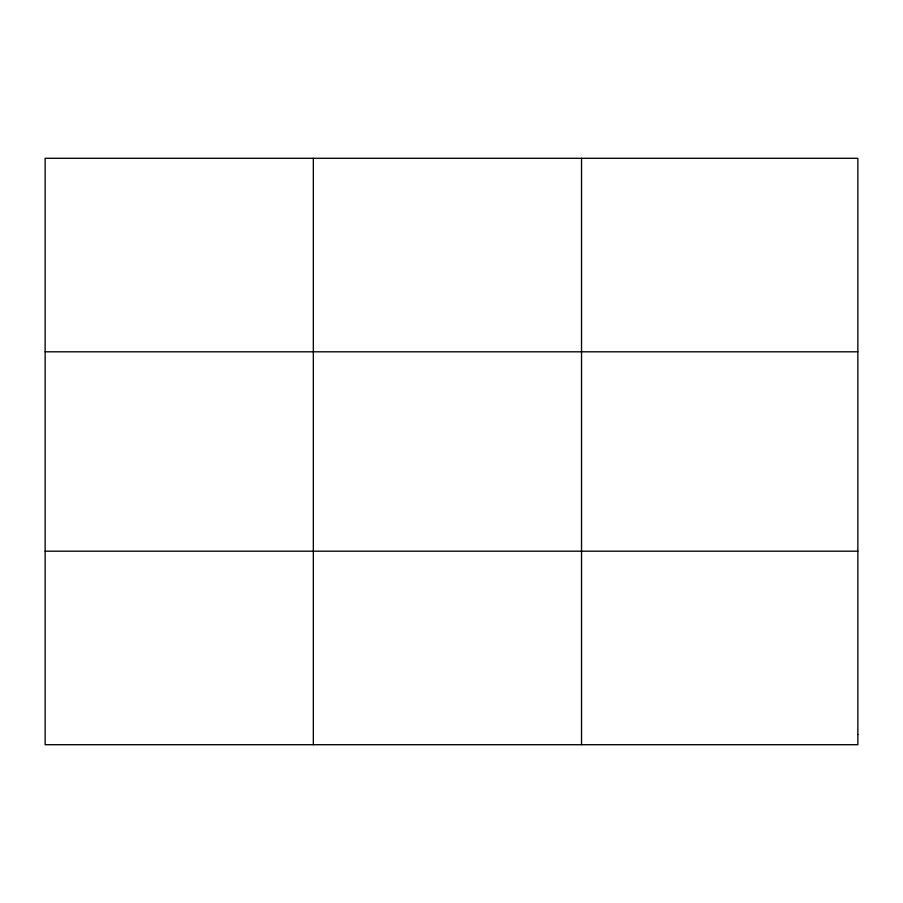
<?xml version="1.0" encoding="UTF-8"?>
<svg xmlns="http://www.w3.org/2000/svg" width="903" height="903" viewBox="0 0 903 903"><rect width="100%" height="100%" fill="white"/><g stroke="black" fill="none" stroke-linecap="round" stroke-linejoin="round"><path stroke-width="1.35" d="M313.341 744.704L313.341 158.296M581.532 744.704L581.532 158.296M45.15 351.809L857.85 351.809M45.15 551.191L857.85 551.191M857.85 734.511L857.85 744.704L45.15 744.704L45.15 158.296L857.85 158.296L857.85 734.511"/></g></svg>
